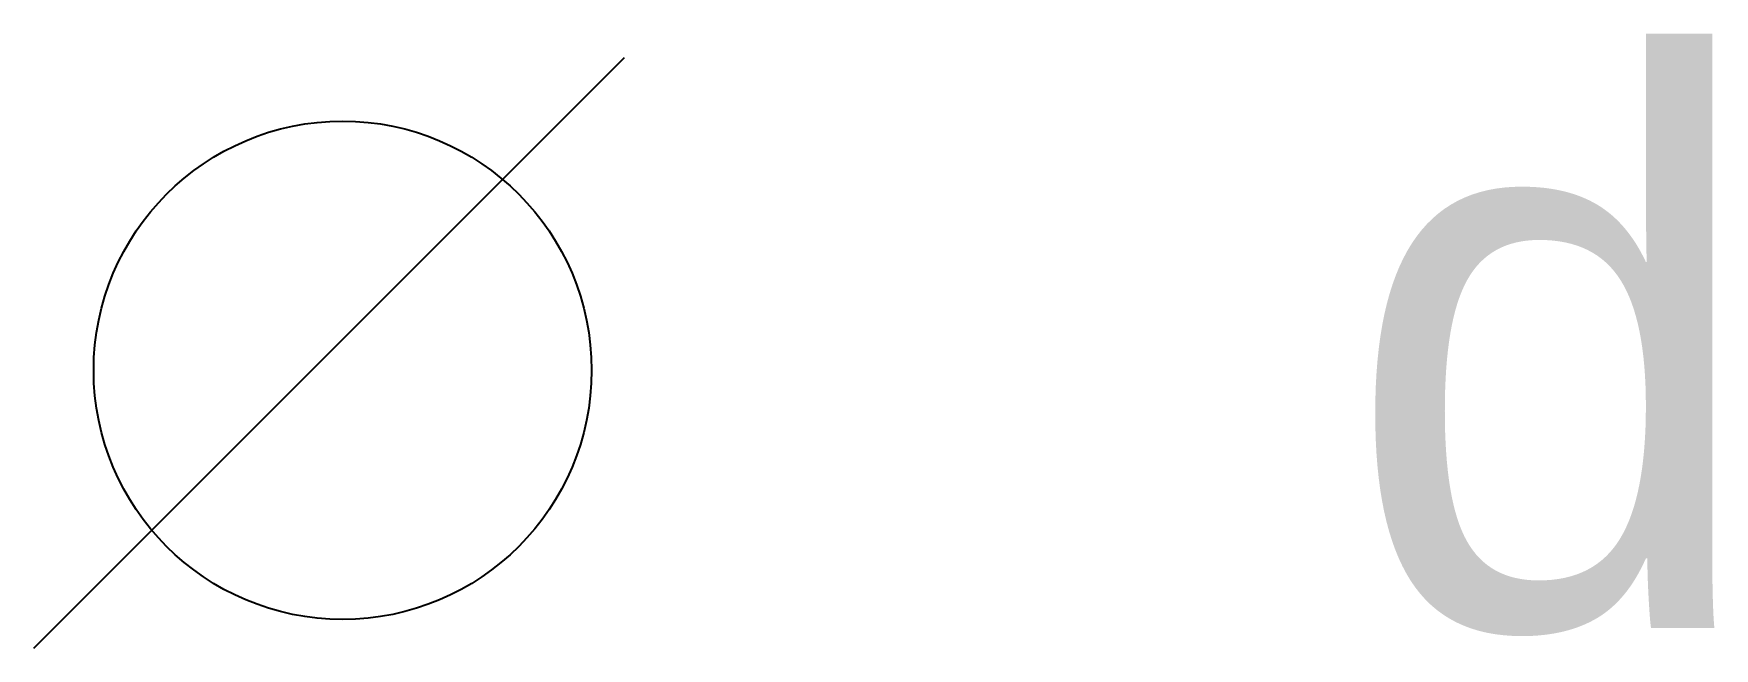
# Model space of a CAD drawing. Header units: metres. Extents: x -119624 to -118879, y -281495 to -281223.
import ezdxf

# ---------------------------------------------------------------- set-up
doc = ezdxf.new("R2010")
doc.units = ezdxf.units.M
doc.layers.add('DIM', color=4, linetype='Continuous')

msp = doc.modelspace()

# ---------------------------------------------------------------- linework, layer by layer
at = {"layer": 'DIM'}
msp.add_line((-119361.86, -281233.19), (-119623.67, -281494.8), dxfattribs=at)
msp.add_circle((-119486.69, -281371.63), 110.36, dxfattribs=at)

# ---------------------------------------------------------------- texts
msp.add_text('d', height=250, dxfattribs=at).set_placement((-119042.99, -281485.83))

doc.saveas('drawing.dxf')
